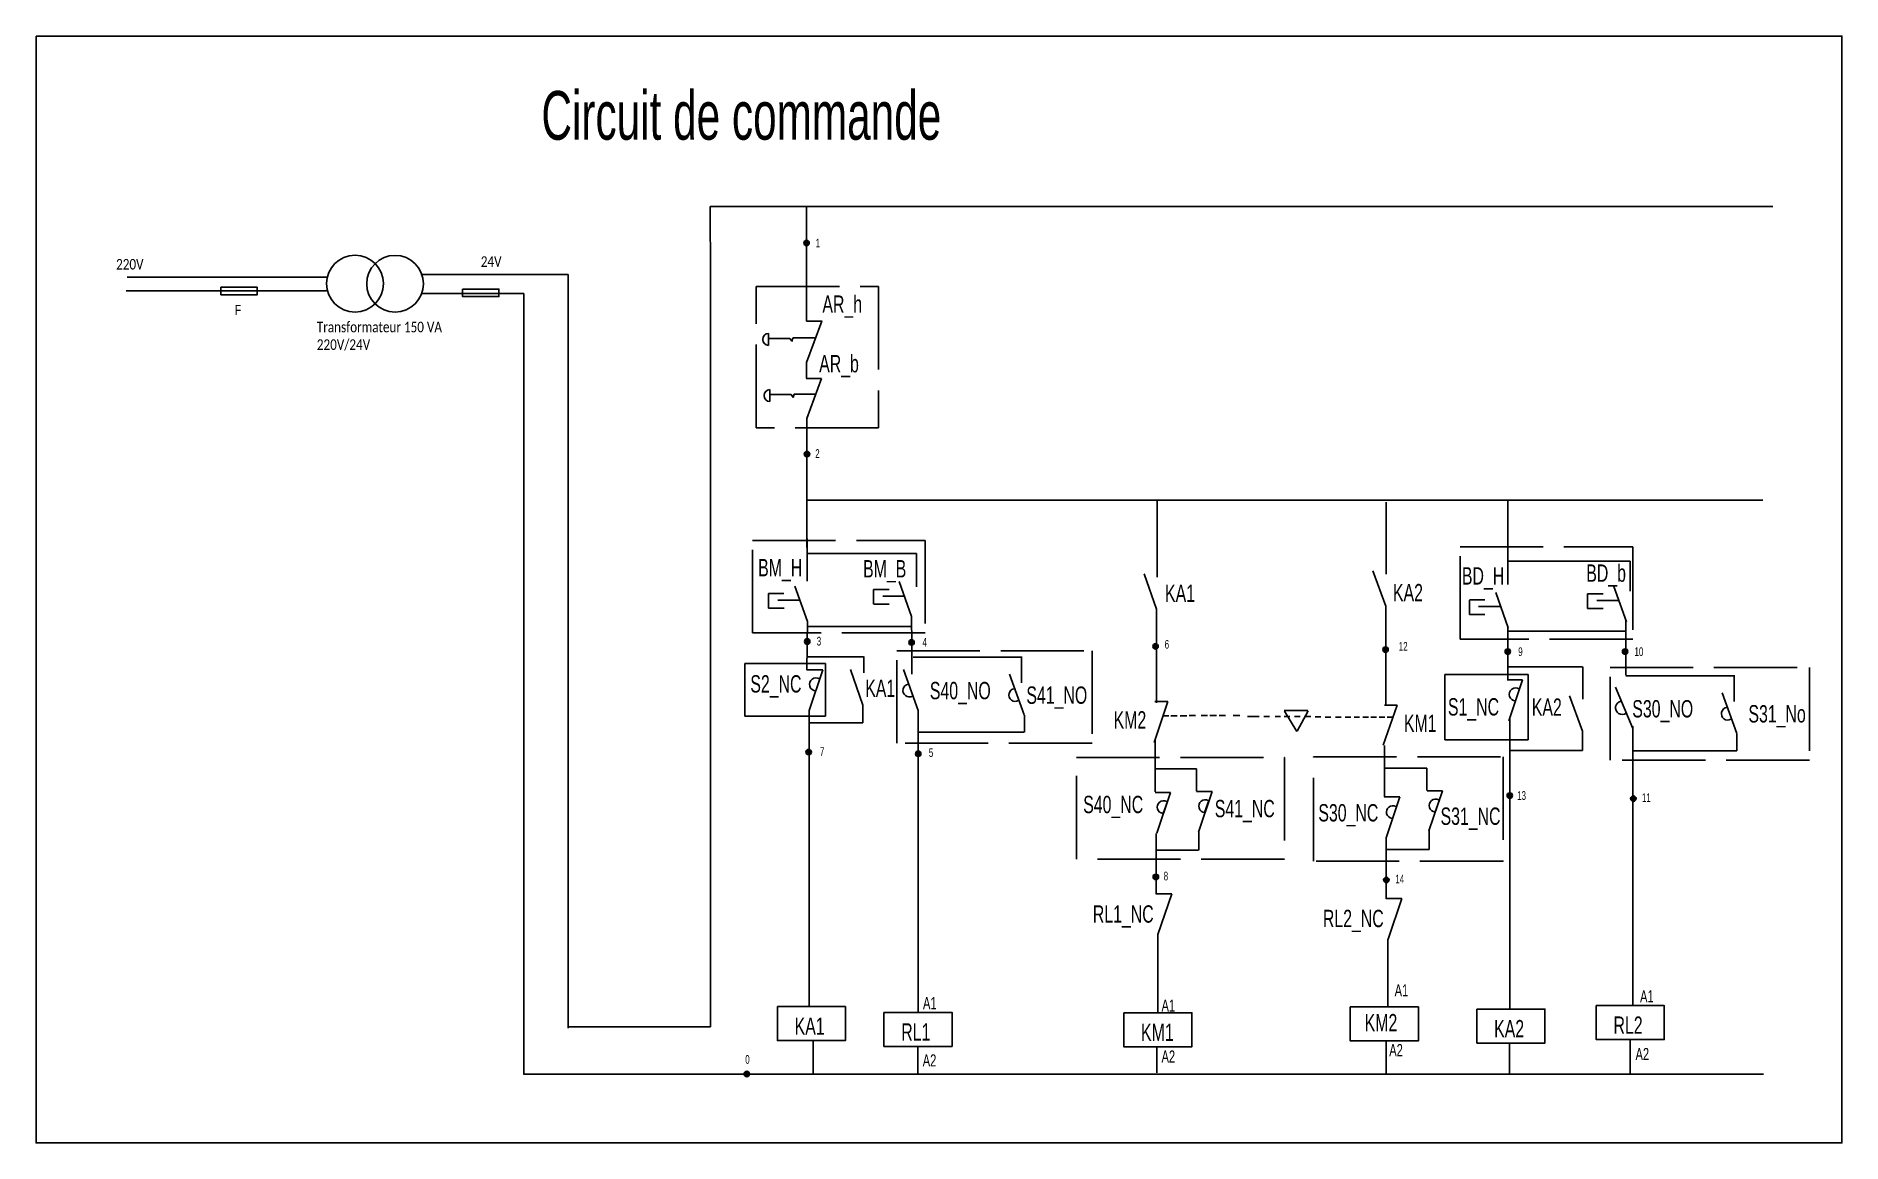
# Model space of a CAD drawing. Header units: millimetres. Extents: x -697 to 9610, y -2715 to 1893.
# Drawn here: x -696.9 to -488.4, y 540.7 to 668.5 of the extents above.
import ezdxf

# ---------------------------------------------------------------- set-up
doc = ezdxf.new("R2010")
doc.units = ezdxf.units.MM
doc.linetypes.add('ACAD_ISO02W100', pattern=[15, 12, -3])
doc.linetypes.add('ACAD_ISO03W100', pattern=[30, 12, -18])
doc.styles.add('1-20 R', font='bgothl.ttf', dxfattribs={"width": 0.8, "height": 0.045})
doc.styles.add('1-50 R', font='bgothl.ttf', dxfattribs={"width": 0.65, "height": 0.1})
doc.styles.get("Standard").update_dxf_attribs({"font": 'ARIALN.TTF', "width": 0.8})

msp = doc.modelspace()

# ---------------------------------------------------------------- hatches: boundary and pattern name
at = {"linetype": 'Continuous', "ltscale": 0.8}
h = msp.add_hatch(color=7, dxfattribs=at)
h.dxf.hatch_style = 1
h.paths.add_polyline_path([(-607.988, 644.895), (-607.988, 644.265, 0.4142136), (-607.673, 644.58, 0.4142136)])
h.paths.add_polyline_path([(-607.988, 644.895, 0.4142136), (-608.303, 644.58, 0.4142136), (-607.988, 644.265)])
h = msp.add_hatch(color=7, dxfattribs=at)
h.dxf.hatch_style = 1
h.paths.add_polyline_path([(-608.255, 620.213, 1), (-607.624, 620.213, 1)])
h = msp.add_hatch(color=7, dxfattribs=at)
h.dxf.hatch_style = 1
h.paths.add_polyline_path([(-608.226, 598.573, 1), (-607.596, 598.573, 1)])
h = msp.add_hatch(color=7, dxfattribs=at)
h.dxf.hatch_style = 1
h.paths.add_polyline_path([(-596.182, 598.466, 1), (-595.552, 598.466, 1)])
h = msp.add_hatch(color=7, dxfattribs=at)
h.dxf.hatch_style = 1
h.paths.add_polyline_path([(-568.007, 598.006, 1), (-567.377, 598.006, 1)])
h = msp.add_hatch(color=7, dxfattribs=at)
h.dxf.hatch_style = 1
h.paths.add_polyline_path([(-541.447, 597.64, 1), (-540.817, 597.64, 1)])
h = msp.add_hatch(color=7, dxfattribs=at)
h.dxf.hatch_style = 1
h.paths.add_polyline_path([(-527.338, 597.406, 1), (-526.708, 597.406, 1)])
h = msp.add_hatch(color=7, dxfattribs=at)
h.dxf.hatch_style = 1
h.paths.add_polyline_path([(-513.791, 597.406, 1), (-513.161, 597.406, 1)])
h = msp.add_hatch(color=7, dxfattribs=at)
h.dxf.hatch_style = 1
h.paths.add_polyline_path([(-608.055, 585.797, 1), (-607.424, 585.797, 1)])
h = msp.add_hatch(color=7, dxfattribs=at)
h.dxf.hatch_style = 1
h.paths.add_polyline_path([(-595.409, 585.61, 1), (-594.779, 585.61, 1)])
h = msp.add_hatch(color=7, dxfattribs=at)
h.dxf.hatch_style = 1
h.paths.add_polyline_path([(-527.108, 580.786, 1), (-526.478, 580.786, 1)])
h = msp.add_hatch(color=7, dxfattribs=at)
h.dxf.hatch_style = 1
h.paths.add_polyline_path([(-512.835, 580.429, 1), (-512.205, 580.429, 1)])
h = msp.add_hatch(color=7, dxfattribs=at)
h.dxf.hatch_style = 1
h.paths.add_polyline_path([(-567.974, 571.388, 1), (-567.344, 571.388, 1)])
h = msp.add_hatch(color=7, dxfattribs=at)
h.dxf.hatch_style = 1
h.paths.add_polyline_path([(-541.355, 571.032, 1), (-540.725, 571.032, 1)])
h = msp.add_hatch(color=7, dxfattribs=at)
h.dxf.hatch_style = 1
h.paths.add_polyline_path([(-615.206, 548.636, 1), (-614.575, 548.636, 1)])

# ---------------------------------------------------------------- linework, layer by layer
at = {"linetype": 'ByBlock', "ltscale": 0.8}
for p, q in [((-496.423, 648.785), (-619.103, 648.785)), ((-663.305, 640.656), (-686.426, 640.656)), ((-635.511, 640.938), (-652.543, 640.938)), ((-635.504, 553.927), (-635.504, 640.947)), ((-619.089, 554.062), (-619.089, 640.643)), ((-663.428, 639.059), (-686.549, 639.059)), ((-640.616, 638.775), (-652.346, 638.775)), ((-640.626, 638.764), (-640.626, 548.628)), ((-612.375, 632.768), (-612.375, 634.143)), ((-607.996, 635.553), (-606.203, 635.553)), ((-609.913, 633.564), (-612.396, 633.564)), ((-609.686, 633.239), (-609.908, 633.578)), ((-609.572, 633.612), (-609.687, 633.224)), ((-607.085, 633.624), (-609.568, 633.624)), ((-607.986, 630.784), (-607.986, 628.978)), ((-612.231, 626.282), (-612.231, 627.657)), ((-608.044, 628.93), (-606.25, 628.93)), ((-607.943, 624.306), (-606.25, 628.934)), ((-609.768, 627.078), (-612.252, 627.078)), ((-609.542, 626.753), (-609.764, 627.092)), ((-609.428, 627.126), (-609.542, 626.738)), ((-606.912, 627.138), (-609.424, 627.138)), ((-607.945, 615.409), (-607.945, 609.413)), ((-497.573, 614.878), (-607.917, 614.878)), ((-567.497, 610.029), (-567.497, 606.013)), ((-541.076, 610.093), (-541.076, 606.356)), ((-527.025, 610.044), (-527.025, 605.15)), ((-607.924, 608.728), (-595.3, 608.728)), ((-595.302, 608.725), (-595.302, 604.901)), ((-527.036, 607.859), (-512.879, 607.859)), ((-512.871, 607.849), (-512.871, 604.402)), ((-513.319, 600.86), (-514.757, 604.926)), ((-612.393, 604.123), (-610.599, 604.123)), ((-608.836, 603.329), (-611.32, 603.329)), ((-600.248, 604.584), (-598.454, 604.584)), ((-600.237, 602.896), (-598.443, 602.896)), ((-596.691, 603.79), (-599.175, 603.79)), ((-531.456, 603.388), (-529.663, 603.388)), ((-531.456, 603.361), (-531.456, 601.704)), ((-527.9, 602.595), (-530.383, 602.595)), ((-526.959, 600.163), (-528.396, 604.23)), ((-517.817, 604.085), (-516.023, 604.085)), ((-517.817, 604.058), (-517.817, 602.4)), ((-514.26, 603.291), (-516.744, 603.291)), ((-612.382, 602.435), (-610.588, 602.435)), ((-531.445, 601.701), (-529.651, 601.701)), ((-517.806, 602.397), (-516.012, 602.397)), ((-513.374, 600.966), (-513.374, 598.571)), ((-595.794, 600.308), (-607.914, 600.308)), ((-567.584, 600.21), (-567.584, 591.498)), ((-541.097, 600.2), (-541.097, 591.162)), ((-526.998, 600.217), (-526.998, 594.111)), ((-513.384, 599.756), (-526.994, 599.756)), ((-513.376, 598.57), (-513.376, 594.693)), ((-607.892, 596.811), (-601.419, 596.811)), ((-601.387, 596.826), (-601.387, 594.958)), ((-595.837, 598.224), (-595.837, 594.786)), ((-595.678, 596.772), (-583.081, 596.772)), ((-583.176, 596.677), (-583.176, 593.816)), ((-607.904, 595.305), (-606.111, 595.305)), ((-518.384, 595.638), (-526.993, 595.638)), ((-518.363, 595.658), (-518.363, 591.921)), ((-513.399, 594.617), (-500.802, 594.617)), ((-500.898, 594.522), (-500.898, 591.66)), ((-527.104, 594.133), (-525.31, 594.133)), ((-526.904, 589.427), (-525.31, 594.131)), ((-607.687, 590.6), (-607.687, 556.397)), ((-567.853, 586.924), (-566.259, 591.628)), ((-567.755, 591.63), (-566.259, 591.63)), ((-552.848, 590.601), (-550.119, 590.601)), ((-552.793, 590.529), (-551.372, 588.182)), ((-550.073, 590.577), (-551.33, 588.23)), ((-541.399, 586.587), (-539.806, 591.213)), ((-541.257, 591.21), (-539.806, 591.21)), ((-601.475, 589.177), (-607.688, 589.177)), ((-595.105, 588.093), (-582.861, 588.093)), ((-582.842, 590.049), (-582.842, 588.094)), ((-566.153, 589.996), (-566.805, 589.996)), ((-565.185, 590), (-565.945, 590)), ((-564.07, 590.006), (-564.83, 590.006)), ((-563.064, 590.008), (-563.824, 590.008)), ((-561.676, 590.011), (-562.436, 590.011)), ((-560.671, 590.013), (-561.431, 590.013)), ((-559.601, 590.011), (-560.361, 590.011)), ((-557.963, 590.013), (-558.723, 590.013)), ((-555.742, 589.929), (-557.084, 589.929)), ((-554.547, 589.929), (-555.195, 589.929)), ((-553.25, 589.9), (-553.898, 589.9)), ((-552.183, 589.913), (-552.83, 589.913)), ((-550.982, 589.913), (-551.63, 589.913)), ((-549.755, 589.913), (-550.403, 589.913)), ((-548.607, 589.86), (-549.255, 589.86)), ((-547.46, 589.833), (-548.108, 589.833)), ((-546.246, 589.82), (-546.894, 589.82)), ((-545.152, 589.82), (-545.8, 589.82)), ((-544.125, 589.833), (-544.773, 589.833)), ((-543.111, 589.833), (-543.759, 589.833)), ((-542.178, 589.847), (-542.826, 589.847)), ((-541.217, 589.847), (-541.865, 589.847)), ((-540.297, 589.852), (-540.945, 589.852)), ((-518.402, 585.977), (-526.824, 585.977)), ((-512.569, 585.938), (-500.582, 585.938)), ((-500.563, 587.894), (-500.563, 585.939)), ((-567.735, 583.881), (-562.977, 583.881)), ((-541.24, 583.952), (-536.365, 583.952)), ((-567.741, 581.147), (-565.947, 581.147)), ((-566.827, 578.716), (-566.327, 580.092)), ((-562.945, 581.257), (-561.152, 581.257)), ((-562.032, 578.826), (-561.532, 580.202)), ((-541.277, 580.621), (-539.484, 580.621)), ((-536.334, 581.328), (-534.54, 581.328)), ((-535.42, 578.897), (-534.921, 580.272)), ((-567.568, 574.468), (-562.715, 574.468)), ((-540.957, 574.538), (-536.104, 574.538)), ((-567.615, 569.427), (-565.822, 569.427)), ((-541.051, 568.909), (-539.257, 568.909)), ((-540.851, 564.211), (-540.851, 556.319)), ((-619.096, 554.062), (-635.513, 554.062)), ((-497.49, 548.628), (-640.661, 548.628))]:
    msp.add_line(p, q, dxfattribs=at)
at = {"color": 7, "linetype": 'Continuous', "ltscale": 0.8}
for p, q in [((-619.089, 640.643), (-619.103, 648.785)), ((-607.988, 640.637), (-607.988, 648.785)), ((-567.497, 614.878), (-567.497, 610.029)), ((-541.054, 614.673), (-541.054, 609.823)), ((-527.025, 614.894), (-527.025, 610.044))]:
    msp.add_line(p, q, dxfattribs=at)
at = {"linetype": 'ByBlock'}
for p, q in [((-607.988, 640.637), (-607.988, 635.557)), ((-607.988, 630.792), (-606.21, 635.557)), ((-607.939, 624.378), (-607.939, 615.417)), ((-607.927, 610.446), (-607.927, 605.552)), ((-607.895, 600.898), (-609.333, 604.965)), ((-595.866, 601.446), (-597.303, 605.512)), ((-567.584, 602.288), (-569.021, 606.394)), ((-541.116, 602.634), (-542.617, 606.738)), ((-612.393, 604.096), (-612.393, 602.439)), ((-600.248, 604.557), (-600.248, 602.9)), ((-541.115, 602.636), (-541.115, 600.225)), ((-607.895, 600.898), (-607.95, 595.247)), ((-595.866, 601.446), (-595.847, 598.238)), ((-567.584, 602.293), (-567.584, 600.203)), ((-607.687, 590.598), (-606.111, 595.302)), ((-601.473, 591.233), (-602.91, 595.339)), ((-595.102, 590.623), (-596.791, 595.327)), ((-582.863, 590.096), (-584.552, 594.8)), ((-518.403, 588.199), (-519.904, 592.303)), ((-512.584, 588.541), (-514.598, 593.289)), ((-500.584, 587.941), (-502.273, 592.645)), ((-601.473, 591.238), (-601.473, 589.178)), ((-595.1, 590.623), (-595.1, 555.751)), ((-526.795, 589.593), (-526.795, 556.163)), ((-518.402, 588.201), (-518.402, 585.977)), ((-512.584, 588.784), (-512.584, 556.533)), ((-567.754, 587.124), (-567.754, 581.195)), ((-541.244, 586.564), (-541.244, 580.63)), ((-562.959, 583.881), (-562.959, 581.306)), ((-536.348, 583.952), (-536.348, 581.376)), ((-567.54, 576.44), (-565.947, 581.144)), ((-562.745, 576.55), (-561.152, 581.254)), ((-541.077, 575.915), (-539.484, 580.619)), ((-536.134, 576.717), (-534.54, 581.325)), ((-567.614, 576.417), (-567.614, 569.391)), ((-562.693, 576.711), (-562.693, 574.468)), ((-541.05, 575.898), (-541.05, 568.873)), ((-536.081, 576.782), (-536.081, 574.538)), ((-567.415, 564.72), (-565.822, 569.424)), ((-540.85, 564.202), (-539.257, 568.906)), ((-567.416, 564.729), (-567.416, 555.77)), ((-512.887, 552.611), (-512.887, 548.63)), ((-607.218, 552.494), (-607.218, 548.59)), ((-595.13, 551.715), (-595.13, 548.727)), ((-567.551, 551.727), (-567.551, 548.755)), ((-541.046, 552.435), (-541.046, 548.56)), ((-526.832, 552.164), (-526.832, 548.619))]:
    msp.add_line(p, q, dxfattribs=at)
at = {"linetype": 'Continuous', "ltscale": 0.8}
msp.add_lwpolyline([(-696.949, 668.477), (-488.441, 668.477), (-488.441, 540.675), (-696.949, 540.675)], close=True, dxfattribs=at)
at = {"linetype": 'ByBlock', "ltscale": 0.8}
for points in [[(-675.608, 639.481), (-671.406, 639.481), (-671.406, 638.621), (-675.608, 638.621)], [(-647.707, 639.26), (-643.505, 639.26), (-643.505, 638.4), (-647.707, 638.4)], [(-611.361, 556.42), (-603.499, 556.42), (-603.499, 552.494), (-611.361, 552.494)], [(-599.051, 555.749), (-591.188, 555.749), (-591.188, 551.823), (-599.051, 551.823)], [(-571.361, 555.708), (-563.499, 555.708), (-563.499, 551.781), (-571.361, 551.781)], [(-545.203, 556.373), (-537.34, 556.373), (-537.34, 552.447), (-545.203, 552.447)], [(-530.591, 556.131), (-522.729, 556.131), (-522.729, 552.204), (-530.591, 552.204)], [(-516.807, 556.537), (-508.945, 556.537), (-508.945, 552.611), (-516.807, 552.611)]]:
    msp.add_lwpolyline(points, close=True, dxfattribs=at)
at = {"color": 7, "linetype": 'ACAD_ISO02W100', "ltscale": 0.8}
for points in [[(-613.792, 639.571), (-599.69, 639.571), (-599.69, 623.254), (-613.792, 623.254)], [(-614.234, 610.239), (-594.299, 610.239), (-594.299, 599.568), (-614.234, 599.568)], [(-532.531, 609.508), (-512.596, 609.508), (-512.596, 598.837), (-532.531, 598.837)], [(-597.569, 597.492), (-575.018, 597.492), (-575.018, 586.821), (-597.569, 586.821)], [(-515.211, 595.552), (-492.196, 595.552), (-492.196, 584.881), (-515.211, 584.881)], [(-576.829, 585.183), (-552.806, 585.183), (-552.806, 573.455), (-576.829, 573.455)], [(-549.453, 585.256), (-527.561, 585.256), (-527.561, 573.218), (-549.453, 573.218)]]:
    msp.add_lwpolyline(points, close=True, dxfattribs=at)
at = {"color": 7, "linetype": 'ACAD_ISO03W100', "ltscale": 0.8}
for points in [[(-615.105, 596.02), (-605.791, 596.02), (-605.791, 589.941), (-615.105, 589.941)], [(-534.273, 594.766), (-524.671, 594.766), (-524.671, 587.203), (-534.273, 587.203)]]:
    msp.add_lwpolyline(points, close=True, dxfattribs=at)
at = {"color": 7, "linetype": 'Continuous', "ltscale": 0.8}
for centre in [(-607.988, 644.58), (-607.939, 620.213), (-607.911, 598.573), (-595.867, 598.466), (-567.692, 598.006), (-541.132, 597.64), (-527.023, 597.406), (-513.476, 597.406), (-607.739, 585.797), (-595.094, 585.61), (-526.793, 580.786), (-512.52, 580.429), (-567.659, 571.388), (-541.04, 571.032), (-614.891, 548.636)]:
    msp.add_circle(centre, 0.315, dxfattribs=at)
at = {"linetype": 'ByBlock'}
for centre, radius in [((-660.122, 639.892), 3.283), ((-655.507, 639.885), 3.269)]:
    msp.add_circle(centre, radius, dxfattribs=at)
at = {"linetype": 'ByBlock', "ltscale": 0.8}
for centre, radius, start, end in [((-612.354, 633.455), 0.688, 91.75034, 268.24966), ((-612.21, 626.969), 0.688, 91.75034, 268.24966), ((-606.897, 593.628), 0.755, 55.36945, 267.82288), ((-596.129, 592.917), 0.74, 98.7089, 299.55871), ((-583.89, 592.39), 0.74, 98.7089, 299.55871), ((-526.1, 592.454), 0.753, 56.00735, 266.89374), ((-513.807, 590.913), 0.77, 99.90538, 306.74613), ((-501.611, 590.234), 0.74, 98.7089, 299.55871), ((-566.758, 579.45), 0.737, 60.54848, 264.66913), ((-561.963, 579.56), 0.737, 60.54848, 264.66913), ((-535.352, 579.631), 0.737, 60.54848, 264.66913), ((-540.299, 578.877), 0.737, 60.54848, 264.66913)]:
    msp.add_arc(centre, radius, start, end, dxfattribs=at)

# ---------------------------------------------------------------- texts
at = {"ltscale": 0.8, "style": '1-50 R', "width": 0.65}
msp.add_text('Circuit de commande', height=5.62145, dxfattribs=at).set_placement((-638.601, 656.517))
at = {"linetype": 'ByBlock', "ltscale": 0.8, "attachment_point": 1}
for s, width, heights, insert, char_height in [('1', 1.70606, [0], (-606.929, 645.082), 1), ('AR_h', 7.73347, [0], (-606.158, 638.527), 2), ('AR_b', 7.73347, [0], (-606.533, 631.655), 2), ('2', 1.60955, [0], (-606.984, 620.771), 1), ('BM_H', 3.20031, [0], (-613.58, 608.096), 2), ('BM_B', 3.20031, [0], (-601.464, 607.97), 2), ('BD_H', 2.11641, [0], (-532.317, 607.148), 2), ('BD_b', 3.20031, [0], (-517.956, 607.47), 2), ('KA1', 5.29524, [0], (-566.598, 605.137), 2), ('KA2', 5.29524, [0], (-540.279, 605.214), 2), ('3', 1, [0.882], (-606.814, 599.113), 1), ('4', 1.60955, [0], (-594.603, 598.991), 1), ('6', 1.60955, [0], (-566.638, 598.747), 1), ('12', 1.60955, [0], (-539.604, 598.51), 1), ('9', 1.60955, [0], (-525.811, 597.895), 1), ('10', 1.60955, [0], (-512.388, 597.895), 1), ('S2_NC', 5.29524, [0], (-614.481, 594.681), 2), ('KA1', 3.49064, [1.26], (-601.214, 594.179), 2), ('S40_NO', 5.29524, [0], (-593.75, 593.903), 2), ('S41_NO', 5.29524, [0], (-582.606, 593.376), 2), ('KM2', 5.29524, [0], (-572.532, 590.521), 2), ('KM1', 5.29524, [0], (-539.009, 590.136), 2), ('S1_NC', 5.29524, [0], (-533.929, 592.025), 2), ('KA2', 5.29524, [0], (-524.246, 591.991), 2), ('S30_NO', 5.29524, [0], (-512.642, 591.805), 2), ('S31_No', 5.29524, [0], (-499.233, 591.22), 2), ('7', 1.60955, [0], (-606.444, 586.368), 1), ('5', 1.60955, [0], (-593.866, 586.246), 1), ('S40_NC', 5.29524, [0.231], (-576.044, 580.751), 2), ('S41_NC', 5.29524, [0.231], (-560.851, 580.278), 2), ('S30_NC', 5.29524, [0], (-548.893, 579.793), 2), ('13', 1.60955, [0], (-525.934, 581.288), 1), ('11', 1.60955, [0], (-511.526, 581.042), 1), ('S31_NC', 5.29524, [0.231], (-534.783, 579.399), 2), ('8', 1.60955, [0], (-566.748, 571.987), 1), ('14', 1.60955, [0], (-540.003, 571.644), 1), ('RL1_NC', 5.29524, [0], (-574.932, 568.105), 2), ('RL2_NC', 5.29524, [0], (-548.368, 567.587), 2), ('A1', 5.29524, [0], (-540.084, 558.986), 1.4), ('A1', 3.18192, [0], (-594.543, 557.51), 1.4), ('A1', 5.29524, [0], (-567, 557.229), 1.4), ('A1', 5.29524, [0], (-511.745, 558.299), 1.4), ('KA1', 5.29524, [0], (-609.365, 555.153), 2), ('KM2', 5.29524, [0], (-543.545, 555.555), 2), ('KA2', 5.29524, [0], (-528.596, 554.863), 2), ('RL2', 5.29524, [0], (-514.812, 555.27), 2), ('RL1', 5.29524, [0], (-597.055, 554.482), 2), ('KM1', 5.29524, [0], (-569.366, 554.441), 2), ('0', 2.35818, [0], (-615.068, 550.811), 1), ('A2', 5.29524, [0], (-594.576, 550.896), 1.4), ('A2', 5.29524, [0], (-567, 551.349), 1.4), ('A2', 5.29524, [0], (-540.704, 552.088), 1.4), ('A2', 5.29524, [0], (-512.272, 551.63), 1.4)]:
    msp.add_mtext_dynamic_manual_height_columns(s, width=width, gutter_width=0.323, heights=heights, dxfattribs=dict(at, insert=insert, char_height=char_height))
at = {"linetype": 'ByBlock', "ltscale": 0.8, "attachment_point": 1, "style": '1-20 R'}
for s, width, gutter_width, insert, char_height in [('{\\fCalibri Light|b0|i0|c0|p34;\\C256;220V}', 4.24844, 3.045, (-687.716, 642.745), 1.21801), ('{\\fCalibri Light|b0|i0|c0|p34;\\C256;24V}', 4.24844, 3.045, (-645.607, 643.053), 1.21801), ('{\\C255;F}', 7.73347, 0.323, (-674.015, 637.426), 1.147), ('{\\fCalibri Light|b0|i0|c0|p34;\\C256;Transformateur 150 VA 220V/24V}', 15.12701, 3.045, (-664.535, 635.497), 1.21801)]:
    msp.add_mtext_dynamic_manual_height_columns(s, width=width, gutter_width=gutter_width, heights=[0], dxfattribs=dict(at, insert=insert, char_height=char_height))

doc.saveas('drawing.dxf')
